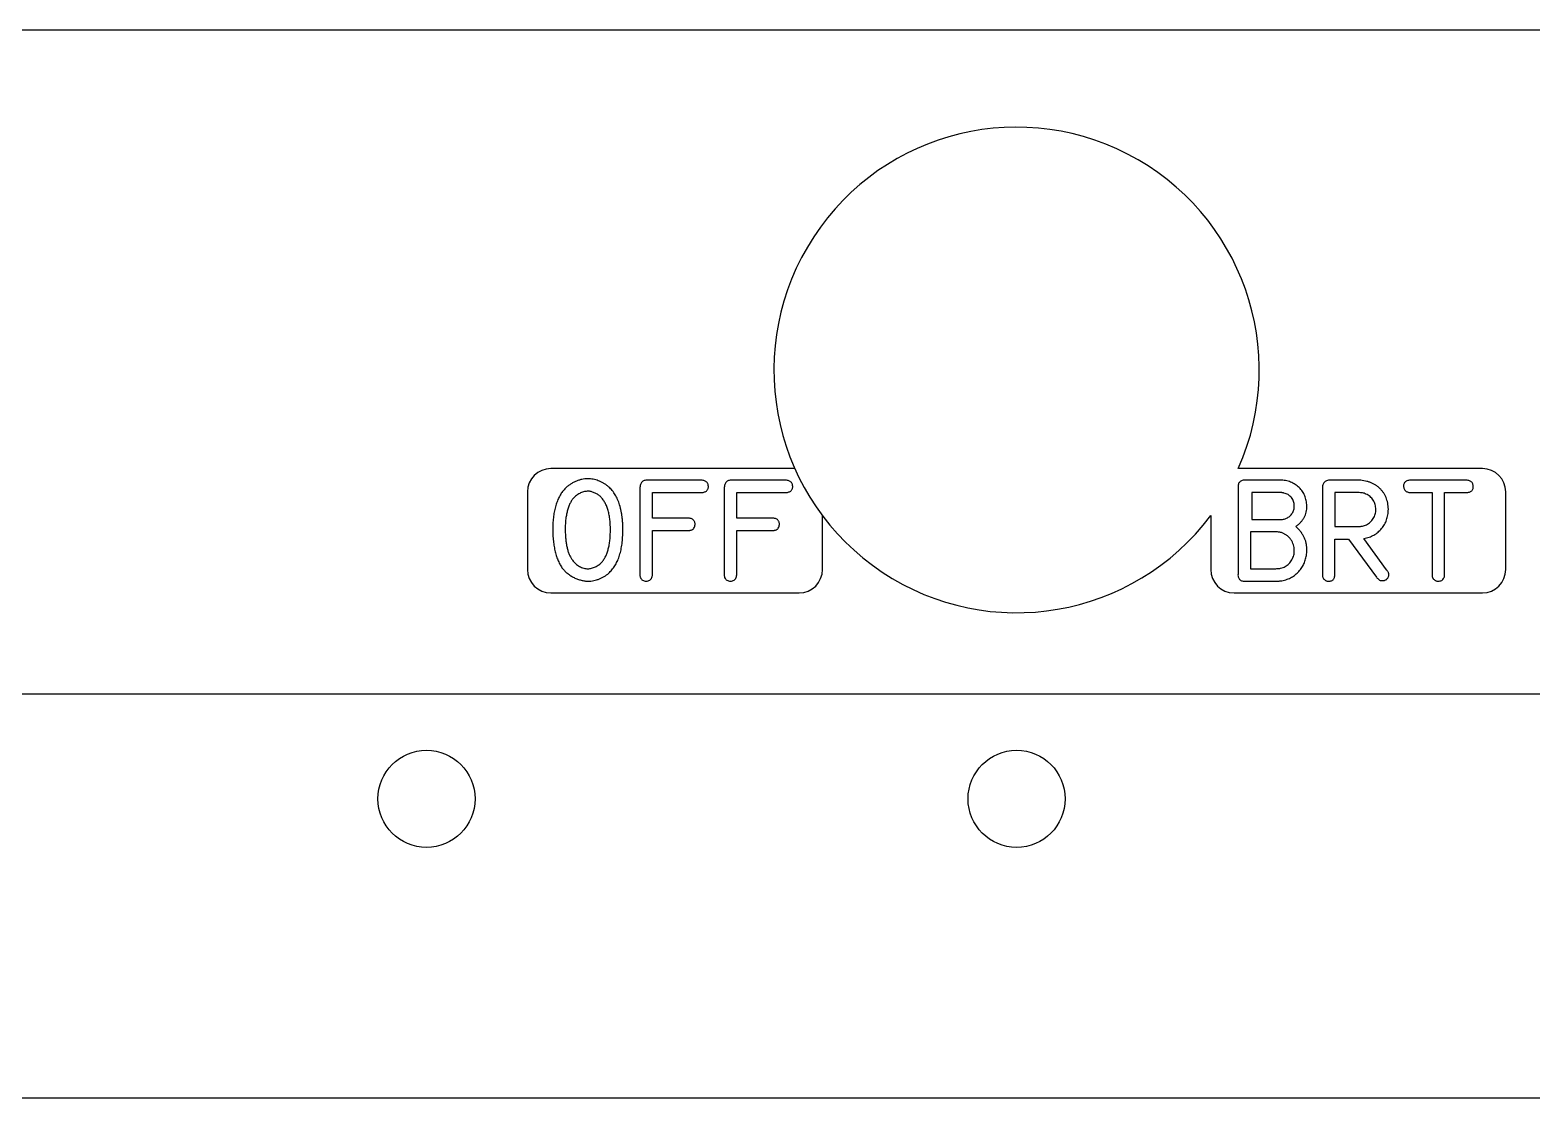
# Model space of a CAD drawing. Header units: inches. Extents: x -3.21 to 3.21, y -7.56 to -0.53.
# Drawn here: x -1.271 to 0.664, y -1.9 to -0.525 of the extents above; entities that cross this region are included whole.
import ezdxf

# ---------------------------------------------------------------- set-up
doc = ezdxf.new("R2010")
doc.units = ezdxf.units.IN
doc.header["$MEASUREMENT"] = 0

msp = doc.modelspace()

# ---------------------------------------------------------------- linework, layer by layer
at = {"color": 7, "linetype": 'Continuous', "lineweight": 25}
for p, q in [((1.6711, -0.5255), (-1.6711, -0.5255)), ((-0.2856, -1.0899), (-0.6, -1.0899)), ((0.6, -1.0899), (0.2856, -1.0899)), ((-0.63, -1.1199), (-0.63, -1.2199)), ((-0.5522, -1.103), (-0.5521, -1.103)), ((-0.5521, -1.119), (-0.5522, -1.119)), ((-0.4852, -1.1157), (-0.4851, -1.2243)), ((-0.4073, -1.1048), (-0.4737, -1.1048)), ((-0.4691, -1.1536), (-0.4691, -1.1208)), ((-0.4691, -1.1208), (-0.4073, -1.1208)), ((-0.3766, -1.1157), (-0.3765, -1.2243)), ((-0.2987, -1.1048), (-0.3651, -1.1048)), ((-0.3605, -1.1536), (-0.3605, -1.1208)), ((-0.3605, -1.1208), (-0.2987, -1.1208)), ((0.2852, -1.1147), (0.2852, -1.2246)), ((0.3392, -1.1048), (0.2952, -1.1048)), ((0.3374, -1.1208), (0.3028, -1.1208)), ((0.3028, -1.1208), (0.3028, -1.1554)), ((0.3939, -1.116), (0.394, -1.2235)), ((0.4388, -1.1048), (0.4058, -1.1048)), ((0.4395, -1.1208), (0.41, -1.1208)), ((0.41, -1.1208), (0.41, -1.1645)), ((0.5087, -1.1209), (0.5352, -1.1208)), ((0.578, -1.1048), (0.5097, -1.1048)), ((0.5352, -1.1208), (0.5352, -1.224)), ((0.5512, -1.225), (0.5512, -1.1208)), ((0.5512, -1.1208), (0.5774, -1.1208)), ((0.63, -1.2199), (0.63, -1.1199)), ((-0.4251, -1.1536), (-0.4691, -1.1536)), ((-0.3165, -1.1536), (-0.3605, -1.1536)), ((-0.25, -1.2199), (-0.25, -1.1505)), ((0.25, -1.1505), (0.25, -1.2199)), ((0.3028, -1.1554), (0.3378, -1.1554)), ((-0.4691, -1.2244), (-0.4691, -1.1697)), ((-0.4691, -1.1697), (-0.4257, -1.1697)), ((-0.3605, -1.2244), (-0.3605, -1.1697)), ((-0.3605, -1.1697), (-0.3171, -1.1697)), ((0.3331, -1.1715), (0.3014, -1.1715)), ((0.3014, -1.1715), (0.3014, -1.2188)), ((0.41, -1.1645), (0.438, -1.1645)), ((0.41, -1.1806), (0.4273, -1.1806)), ((0.41, -1.2243), (0.41, -1.1806)), ((0.4273, -1.1806), (0.4637, -1.2297)), ((0.4765, -1.2203), (0.4472, -1.18)), ((0.2954, -1.2349), (0.3315, -1.2349)), ((0.3014, -1.2188), (0.3313, -1.2188)), ((-0.6, -1.2499), (-0.28, -1.2499)), ((0.28, -1.2499), (0.6, -1.2499)), ((-2.0625, -1.38), (2.0625, -1.38)), ((-2.4875, -1.9), (2.4875, -1.9))]:
    msp.add_line(p, q, dxfattribs=at)
for centre in [(-0.76, -1.515), (0, -1.515)]:
    msp.add_circle(centre, 0.0625, dxfattribs=at)
for centre, radius, start, end in [((0, -0.963), 0.3125, 336.0321, 323.1301), ((-0.6, -1.1199), 0.03, 90, 180), ((0.6, -1.1199), 0.03, 0, 90), ((-0.6, -1.2199), 0.03, 180, 270), ((-0.28, -1.2199), 0.03, 270, 0), ((0.28, -1.2199), 0.03, 180, 270), ((0.6, -1.2199), 0.03, 270, 0)]:
    msp.add_arc(centre, radius, start, end, dxfattribs=at)
for points, knots in [([(-0.5819, -1.116), (-0.5831, -1.1175), (-0.5857, -1.1205), (-0.5888, -1.1257), (-0.5915, -1.1313), (-0.5936, -1.1376), (-0.5953, -1.1443), (-0.5965, -1.1515), (-0.5973, -1.1592), (-0.5974, -1.1645), (-0.5974, -1.1672)], [0, 0, 0, 0, 0.105705, 0.215134, 0.329018, 0.449631, 0.576639, 0.710541, 0.851416, 1, 1, 1, 1]), ([(-0.5521, -1.103), (-0.5535, -1.103), (-0.5561, -1.1032), (-0.5601, -1.1039), (-0.5641, -1.105), (-0.568, -1.1065), (-0.5719, -1.1084), (-0.5755, -1.1106), (-0.5789, -1.1131), (-0.5809, -1.1151), (-0.5819, -1.116)], [0, 0, 0, 0, 0.1189, 0.238815, 0.363412, 0.491768, 0.621792, 0.748494, 0.874822, 1, 1, 1, 1]), ([(-0.5522, -1.119), (-0.5529, -1.1191), (-0.5544, -1.1192), (-0.5567, -1.1196), (-0.5591, -1.1203), (-0.5615, -1.1213), (-0.5638, -1.1225), (-0.566, -1.1238), (-0.568, -1.1253), (-0.5692, -1.1265), (-0.5698, -1.127)], [0, 0, 0, 0, 0.113234, 0.23097, 0.35623, 0.488401, 0.62135, 0.750283, 0.876638, 1, 1, 1, 1]), ([(-0.5263, -1.1126), (-0.5273, -1.1119), (-0.5292, -1.1104), (-0.5322, -1.1085), (-0.5354, -1.1069), (-0.5387, -1.1055), (-0.542, -1.1044), (-0.5454, -1.1036), (-0.5488, -1.1031), (-0.551, -1.103), (-0.5522, -1.103)], [0, 0, 0, 0, 0.128897, 0.256024, 0.383031, 0.510763, 0.636864, 0.759967, 0.880017, 1, 1, 1, 1]), ([(-0.5365, -1.1256), (-0.5376, -1.1247), (-0.5399, -1.1228), (-0.5432, -1.1212), (-0.546, -1.1201), (-0.5481, -1.1195), (-0.5501, -1.1191), (-0.5515, -1.119), (-0.5521, -1.119)], [0, 0, 0, 0, 0.250469, 0.51191, 0.643201, 0.766782, 0.88624, 1, 1, 1, 1]), ([(-0.5071, -1.1694), (-0.5071, -1.1678), (-0.5071, -1.1645), (-0.5073, -1.1597), (-0.5077, -1.1551), (-0.5082, -1.1507), (-0.5089, -1.1465), (-0.5097, -1.1425), (-0.5107, -1.1386), (-0.5118, -1.135), (-0.5131, -1.1315), (-0.5145, -1.1282), (-0.5161, -1.1252), (-0.5178, -1.1223), (-0.5197, -1.1196), (-0.5217, -1.117), (-0.5239, -1.1147), (-0.5255, -1.1133), (-0.5263, -1.1126)], [0, 0, 0, 0, 0.080424, 0.157711, 0.231972, 0.303725, 0.372685, 0.438908, 0.502962, 0.564675, 0.624091, 0.681389, 0.737383, 0.791688, 0.84518, 0.897488, 0.948885, 1, 1, 1, 1]), ([(-0.4737, -1.1048), (-0.4746, -1.1047), (-0.4763, -1.1046), (-0.4786, -1.105), (-0.4807, -1.1057), (-0.4824, -1.1069), (-0.4837, -1.1086), (-0.4846, -1.1106), (-0.4851, -1.113), (-0.4851, -1.1148), (-0.4852, -1.1157)], [0, 0, 0, 0, 0.145923, 0.274015, 0.386439, 0.493493, 0.603026, 0.718993, 0.850301, 1, 1, 1, 1]), ([(-0.397, -1.1128), (-0.397, -1.1122), (-0.3971, -1.111), (-0.3976, -1.1094), (-0.3985, -1.108), (-0.3996, -1.1068), (-0.4011, -1.1059), (-0.4029, -1.1053), (-0.405, -1.1049), (-0.4065, -1.1048), (-0.4073, -1.1048)], [0, 0, 0, 0, 0.124723, 0.238759, 0.348369, 0.45629, 0.57015, 0.695658, 0.839338, 1, 1, 1, 1]), ([(-0.4073, -1.1208), (-0.4065, -1.1208), (-0.405, -1.1208), (-0.4029, -1.1204), (-0.4011, -1.1198), (-0.3995, -1.1189), (-0.3984, -1.1178), (-0.3976, -1.1163), (-0.397, -1.1147), (-0.397, -1.1135), (-0.397, -1.1128)], [0, 0, 0, 0, 0.160822, 0.303607, 0.430121, 0.544897, 0.652145, 0.759141, 0.872467, 1, 1, 1, 1]), ([(-0.3651, -1.1048), (-0.366, -1.1047), (-0.3677, -1.1046), (-0.37, -1.105), (-0.3721, -1.1057), (-0.3737, -1.1069), (-0.375, -1.1086), (-0.376, -1.1106), (-0.3765, -1.113), (-0.3765, -1.1148), (-0.3766, -1.1157)], [0, 0, 0, 0, 0.145923, 0.274015, 0.386439, 0.493493, 0.603026, 0.718993, 0.850301, 1, 1, 1, 1]), ([(-0.2883, -1.1128), (-0.2884, -1.1122), (-0.2885, -1.111), (-0.289, -1.1094), (-0.2898, -1.108), (-0.291, -1.1068), (-0.2925, -1.1059), (-0.2943, -1.1053), (-0.2964, -1.1049), (-0.2979, -1.1048), (-0.2987, -1.1048)], [0, 0, 0, 0, 0.124723, 0.238759, 0.348369, 0.45629, 0.57015, 0.695658, 0.839338, 1, 1, 1, 1]), ([(-0.2987, -1.1208), (-0.2979, -1.1208), (-0.2964, -1.1208), (-0.2943, -1.1204), (-0.2924, -1.1198), (-0.2909, -1.1189), (-0.2897, -1.1178), (-0.289, -1.1163), (-0.2884, -1.1147), (-0.2884, -1.1135), (-0.2883, -1.1128)], [0, 0, 0, 0, 0.160822, 0.303607, 0.430121, 0.544897, 0.652145, 0.759141, 0.872467, 1, 1, 1, 1]), ([(0.2952, -1.1048), (0.2944, -1.1048), (0.2928, -1.1048), (0.2907, -1.1052), (0.2889, -1.1059), (0.2874, -1.107), (0.2863, -1.1084), (0.2855, -1.1102), (0.2852, -1.1123), (0.2852, -1.1139), (0.2852, -1.1147)], [0, 0, 0, 0, 0.148383, 0.278061, 0.393824, 0.500926, 0.609061, 0.723923, 0.853601, 1, 1, 1, 1]), ([(0.3443, -1.1214), (0.3438, -1.1213), (0.3429, -1.121), (0.3414, -1.1209), (0.3396, -1.1209), (0.3382, -1.1208), (0.3374, -1.1208)], [0, 0, 0, 0, 0.206997, 0.409555, 0.659984, 1, 1, 1, 1]), ([(0.3738, -1.1381), (0.3737, -1.1369), (0.3736, -1.1346), (0.3731, -1.1312), (0.3723, -1.128), (0.3712, -1.1249), (0.3698, -1.122), (0.3681, -1.1193), (0.3662, -1.1167), (0.3639, -1.1143), (0.3614, -1.1122), (0.3588, -1.1103), (0.3559, -1.1086), (0.3529, -1.1073), (0.3497, -1.1062), (0.3463, -1.1054), (0.3428, -1.105), (0.3404, -1.1048), (0.3392, -1.1048)], [0, 0, 0, 0, 0.0656672, 0.1292712, 0.1907949, 0.2514776, 0.3112794, 0.3708286, 0.430761, 0.492448, 0.5542435, 0.6152475, 0.6760773, 0.7375715, 0.800409, 0.8645007, 0.9311682, 1, 1, 1, 1]), ([(0.3577, -1.1381), (0.3577, -1.137), (0.3576, -1.1351), (0.3568, -1.1323), (0.3557, -1.1296), (0.354, -1.1273), (0.352, -1.1252), (0.3497, -1.1234), (0.3471, -1.1222), (0.3452, -1.1217), (0.3443, -1.1214)], [0, 0, 0, 0, 0.129927, 0.253758, 0.376774, 0.501445, 0.625854, 0.748966, 0.871319, 1, 1, 1, 1]), ([(0.4058, -1.1048), (0.4048, -1.1048), (0.4029, -1.1048), (0.4004, -1.1052), (0.3982, -1.106), (0.3964, -1.1073), (0.3951, -1.1089), (0.3943, -1.111), (0.3939, -1.1134), (0.3939, -1.1151), (0.3939, -1.116)], [0, 0, 0, 0, 0.15384, 0.286948, 0.403942, 0.512601, 0.619501, 0.731605, 0.857209, 1, 1, 1, 1]), ([(0.4788, -1.1423), (0.4787, -1.1409), (0.4786, -1.1382), (0.478, -1.1343), (0.4771, -1.1306), (0.4759, -1.1271), (0.4743, -1.1238), (0.4724, -1.1208), (0.4702, -1.1179), (0.4676, -1.1152), (0.4648, -1.1128), (0.4617, -1.1107), (0.4584, -1.1089), (0.4549, -1.1075), (0.4512, -1.1063), (0.4473, -1.1055), (0.4431, -1.1049), (0.4403, -1.1048), (0.4388, -1.1048)], [0, 0, 0, 0, 0.066973, 0.130798, 0.192516, 0.252737, 0.311919, 0.370508, 0.42962, 0.489933, 0.550435, 0.610788, 0.671641, 0.733202, 0.796041, 0.861499, 0.929372, 1, 1, 1, 1]), ([(0.45, -1.1227), (0.4493, -1.1224), (0.4478, -1.1217), (0.4454, -1.1211), (0.4426, -1.1209), (0.4406, -1.1209), (0.4395, -1.1208)], [0, 0, 0, 0, 0.217863, 0.434298, 0.685019, 1, 1, 1, 1]), ([(0.5097, -1.1048), (0.5088, -1.1048), (0.5071, -1.1048), (0.5048, -1.1052), (0.5028, -1.1057), (0.5011, -1.1066), (0.4998, -1.1077), (0.4989, -1.1091), (0.4984, -1.1107), (0.4984, -1.1119), (0.4984, -1.1125)], [0, 0, 0, 0, 0.1740471, 0.3237771, 0.4555773, 0.5693093, 0.6753455, 0.7768849, 0.8824293, 1, 1, 1, 1]), ([(0.4984, -1.1125), (0.4984, -1.1132), (0.4985, -1.1144), (0.499, -1.1161), (0.4998, -1.1176), (0.501, -1.1188), (0.5025, -1.1198), (0.5043, -1.1204), (0.5064, -1.1208), (0.5079, -1.1208), (0.5087, -1.1209)], [0, 0, 0, 0, 0.129367, 0.244583, 0.353255, 0.461557, 0.575019, 0.700289, 0.84096, 1, 1, 1, 1]), ([(0.5774, -1.1208), (0.5783, -1.1208), (0.5798, -1.1208), (0.5821, -1.1205), (0.584, -1.1199), (0.5855, -1.119), (0.5867, -1.1179), (0.5876, -1.1165), (0.5881, -1.1149), (0.5881, -1.1137), (0.5882, -1.1131)], [0, 0, 0, 0, 0.168067, 0.313873, 0.443459, 0.557405, 0.664641, 0.767971, 0.878026, 1, 1, 1, 1]), ([(0.5882, -1.1131), (0.5881, -1.1125), (0.5881, -1.1112), (0.5875, -1.1095), (0.5868, -1.108), (0.5856, -1.1068), (0.5841, -1.1059), (0.5823, -1.1053), (0.5803, -1.1049), (0.5788, -1.1048), (0.578, -1.1048)], [0, 0, 0, 0, 0.130829, 0.247349, 0.357249, 0.465448, 0.577582, 0.702496, 0.841047, 1, 1, 1, 1]), ([(-0.5698, -1.127), (-0.5707, -1.1281), (-0.5726, -1.1302), (-0.5749, -1.134), (-0.5768, -1.1384), (-0.5784, -1.1434), (-0.5797, -1.1488), (-0.5807, -1.1547), (-0.5812, -1.161), (-0.5813, -1.1654), (-0.5813, -1.1676)], [0, 0, 0, 0, 0.0959616, 0.1984132, 0.3093339, 0.4302202, 0.5596783, 0.697123, 0.8438749, 1, 1, 1, 1]), ([(-0.5232, -1.1684), (-0.5232, -1.166), (-0.5232, -1.1613), (-0.5239, -1.1546), (-0.5249, -1.1484), (-0.5263, -1.1427), (-0.5282, -1.1376), (-0.5305, -1.133), (-0.5332, -1.129), (-0.5354, -1.1267), (-0.5365, -1.1256)], [0, 0, 0, 0, 0.158526, 0.305347, 0.441073, 0.567265, 0.685246, 0.79486, 0.899135, 1, 1, 1, 1]), ([(0.3478, -1.1538), (0.3485, -1.1534), (0.35, -1.1526), (0.3519, -1.1511), (0.3536, -1.1493), (0.3551, -1.1474), (0.3562, -1.1452), (0.3571, -1.1429), (0.3576, -1.1405), (0.3577, -1.1389), (0.3577, -1.1381)], [0, 0, 0, 0, 0.127943, 0.252589, 0.376028, 0.500975, 0.625554, 0.748816, 0.872751, 1, 1, 1, 1]), ([(0.3597, -1.1644), (0.3608, -1.1635), (0.363, -1.1619), (0.3659, -1.1591), (0.3684, -1.156), (0.3704, -1.1528), (0.372, -1.1494), (0.373, -1.1458), (0.3737, -1.142), (0.3738, -1.1394), (0.3738, -1.1381)], [0, 0, 0, 0, 0.135811, 0.265483, 0.389379, 0.51051, 0.62995, 0.749404, 0.87281, 1, 1, 1, 1]), ([(0.4627, -1.1425), (0.4627, -1.1414), (0.4625, -1.1393), (0.4619, -1.1363), (0.4608, -1.1334), (0.4593, -1.1306), (0.4574, -1.1282), (0.4552, -1.1259), (0.4528, -1.1241), (0.4509, -1.1231), (0.45, -1.1227)], [0, 0, 0, 0, 0.127984, 0.252645, 0.375966, 0.50187, 0.627164, 0.750396, 0.874096, 1, 1, 1, 1]), ([(-0.4141, -1.1618), (-0.4142, -1.1611), (-0.4142, -1.1599), (-0.4147, -1.1582), (-0.4155, -1.1567), (-0.4168, -1.1555), (-0.4184, -1.1546), (-0.4203, -1.154), (-0.4226, -1.1537), (-0.4242, -1.1536), (-0.4251, -1.1536)], [0, 0, 0, 0, 0.124678, 0.235438, 0.340623, 0.446501, 0.558822, 0.687748, 0.833953, 1, 1, 1, 1]), ([(-0.3055, -1.1618), (-0.3055, -1.1611), (-0.3056, -1.1599), (-0.306, -1.1582), (-0.3069, -1.1567), (-0.3081, -1.1555), (-0.3097, -1.1546), (-0.3117, -1.154), (-0.314, -1.1537), (-0.3156, -1.1536), (-0.3165, -1.1536)], [0, 0, 0, 0, 0.124678, 0.235438, 0.340623, 0.446501, 0.558822, 0.687748, 0.833953, 1, 1, 1, 1]), ([(0.3378, -1.1554), (0.3389, -1.1554), (0.3409, -1.1554), (0.3436, -1.1552), (0.3458, -1.1546), (0.3471, -1.154), (0.3478, -1.1538)], [0, 0, 0, 0, 0.329037, 0.5818, 0.795659, 1, 1, 1, 1]), ([(0.4472, -1.18), (0.4484, -1.1797), (0.4507, -1.1793), (0.454, -1.1782), (0.4572, -1.177), (0.4602, -1.1755), (0.4629, -1.1738), (0.4655, -1.1718), (0.468, -1.1696), (0.4702, -1.1672), (0.4721, -1.1646), (0.4739, -1.1619), (0.4754, -1.1589), (0.4766, -1.1559), (0.4775, -1.1527), (0.4782, -1.1493), (0.4787, -1.1459), (0.4787, -1.1435), (0.4788, -1.1423)], [0, 0, 0, 0, 0.066714, 0.131686, 0.194568, 0.256276, 0.316622, 0.377186, 0.437587, 0.498732, 0.559614, 0.620242, 0.681007, 0.741738, 0.803735, 0.867258, 0.932516, 1, 1, 1, 1]), ([(0.4506, -1.1623), (0.4515, -1.1618), (0.4533, -1.1608), (0.4556, -1.1589), (0.4577, -1.1567), (0.4595, -1.1542), (0.4609, -1.1515), (0.4619, -1.1486), (0.4626, -1.1456), (0.4627, -1.1435), (0.4627, -1.1425)], [0, 0, 0, 0, 0.125878, 0.249166, 0.370965, 0.496055, 0.621161, 0.745092, 0.870219, 1, 1, 1, 1]), ([(-0.5974, -1.1672), (-0.5974, -1.17), (-0.5973, -1.1753), (-0.5967, -1.183), (-0.5957, -1.1902), (-0.5944, -1.1969), (-0.5926, -1.2031), (-0.5904, -1.2088), (-0.5879, -1.214), (-0.5858, -1.2171), (-0.5847, -1.2186)], [0, 0, 0, 0, 0.153124, 0.297158, 0.432037, 0.559346, 0.678717, 0.790963, 0.898004, 1, 1, 1, 1]), ([(-0.5813, -1.1676), (-0.5813, -1.1698), (-0.5812, -1.1741), (-0.5808, -1.1803), (-0.5801, -1.186), (-0.5791, -1.1912), (-0.5779, -1.196), (-0.5762, -1.2003), (-0.5743, -1.2043), (-0.5727, -1.2067), (-0.5719, -1.2078)], [0, 0, 0, 0, 0.159126, 0.307102, 0.442974, 0.568572, 0.685342, 0.795643, 0.899956, 1, 1, 1, 1]), ([(-0.5341, -1.2102), (-0.5332, -1.2091), (-0.5314, -1.2067), (-0.5291, -1.2027), (-0.5273, -1.1983), (-0.5258, -1.1933), (-0.5246, -1.1879), (-0.5237, -1.1819), (-0.5233, -1.1754), (-0.5232, -1.1708), (-0.5232, -1.1684)], [0, 0, 0, 0, 0.098603, 0.202113, 0.311442, 0.427783, 0.553323, 0.690136, 0.838826, 1, 1, 1, 1]), ([(-0.5243, -1.2237), (-0.523, -1.2222), (-0.5201, -1.2192), (-0.5166, -1.2139), (-0.5136, -1.208), (-0.5112, -1.2014), (-0.5093, -1.1943), (-0.5081, -1.1866), (-0.5072, -1.1782), (-0.5072, -1.1724), (-0.5071, -1.1694)], [0, 0, 0, 0, 0.104917, 0.212948, 0.325254, 0.443443, 0.569143, 0.703178, 0.846557, 1, 1, 1, 1]), ([(-0.4257, -1.1697), (-0.4249, -1.1697), (-0.4235, -1.1697), (-0.4217, -1.1696), (-0.4203, -1.1694), (-0.4196, -1.1692), (-0.4192, -1.1691)], [0, 0, 0, 0, 0.3775359, 0.6442928, 0.8380723, 1, 1, 1, 1]), ([(-0.4192, -1.1691), (-0.4185, -1.1688), (-0.4171, -1.1682), (-0.4154, -1.1665), (-0.4144, -1.1643), (-0.4142, -1.1626), (-0.4141, -1.1618)], [0, 0, 0, 0, 0.2545442, 0.4913722, 0.7300477, 1, 1, 1, 1]), ([(-0.3171, -1.1697), (-0.3162, -1.1697), (-0.3149, -1.1697), (-0.313, -1.1696), (-0.3117, -1.1694), (-0.311, -1.1692), (-0.3106, -1.1691)], [0, 0, 0, 0, 0.377536, 0.644293, 0.838072, 1, 1, 1, 1]), ([(-0.3106, -1.1691), (-0.3099, -1.1688), (-0.3084, -1.1682), (-0.3068, -1.1665), (-0.3058, -1.1643), (-0.3056, -1.1626), (-0.3055, -1.1618)], [0, 0, 0, 0, 0.254544, 0.491372, 0.730048, 1, 1, 1, 1]), ([(0.3419, -1.1727), (0.3413, -1.1725), (0.3401, -1.1721), (0.3381, -1.1717), (0.3358, -1.1715), (0.3341, -1.1715), (0.3331, -1.1715)], [0, 0, 0, 0, 0.223184, 0.436078, 0.677355, 1, 1, 1, 1]), ([(0.3577, -1.1953), (0.3577, -1.194), (0.3575, -1.1916), (0.3566, -1.1879), (0.3553, -1.1845), (0.3533, -1.1814), (0.351, -1.1784), (0.3483, -1.176), (0.3453, -1.1741), (0.343, -1.1732), (0.3419, -1.1727)], [0, 0, 0, 0, 0.127816, 0.252799, 0.377875, 0.505136, 0.631424, 0.754432, 0.875955, 1, 1, 1, 1]), ([(0.3738, -1.1951), (0.3738, -1.1936), (0.3737, -1.1907), (0.3731, -1.1865), (0.3721, -1.1825), (0.3706, -1.1787), (0.3686, -1.175), (0.3661, -1.1714), (0.3631, -1.1678), (0.3609, -1.1655), (0.3597, -1.1644)], [0, 0, 0, 0, 0.126502, 0.247629, 0.365751, 0.481467, 0.59963, 0.724371, 0.857897, 1, 1, 1, 1]), ([(0.438, -1.1645), (0.4388, -1.1645), (0.4402, -1.1645), (0.4422, -1.1644), (0.4439, -1.1643), (0.4458, -1.164), (0.4481, -1.1635), (0.4498, -1.1627), (0.4506, -1.1623)], [0, 0, 0, 0, 0.171425, 0.32541, 0.459923, 0.575238, 0.788455, 1, 1, 1, 1]), ([(0.346, -1.216), (0.3469, -1.2155), (0.3486, -1.2143), (0.3509, -1.2122), (0.3529, -1.2099), (0.3545, -1.2072), (0.3559, -1.2044), (0.357, -1.2015), (0.3576, -1.1984), (0.3577, -1.1963), (0.3577, -1.1953)], [0, 0, 0, 0, 0.1249597, 0.2481467, 0.3716484, 0.4975365, 0.6242033, 0.7493854, 0.873415, 1, 1, 1, 1]), ([(0.3468, -1.233), (0.3478, -1.2326), (0.3498, -1.2319), (0.3527, -1.2306), (0.3554, -1.2291), (0.3579, -1.2274), (0.3603, -1.2255), (0.3625, -1.2234), (0.3646, -1.2212), (0.3665, -1.2187), (0.3682, -1.2162), (0.3696, -1.2135), (0.3709, -1.2107), (0.3719, -1.2078), (0.3727, -1.2047), (0.3733, -1.2016), (0.3737, -1.1984), (0.3738, -1.1962), (0.3738, -1.1951)], [0, 0, 0, 0, 0.064827, 0.12781, 0.190041, 0.251426, 0.31205, 0.372678, 0.433337, 0.495205, 0.557063, 0.619022, 0.679985, 0.742095, 0.804314, 0.868424, 0.932975, 1, 1, 1, 1]), ([(-0.5847, -1.2186), (-0.5837, -1.2198), (-0.5817, -1.2221), (-0.5782, -1.2251), (-0.5742, -1.2279), (-0.5699, -1.2303), (-0.5655, -1.2323), (-0.5609, -1.2337), (-0.5563, -1.2347), (-0.5533, -1.2348), (-0.5518, -1.2349)], [0, 0, 0, 0, 0.121113, 0.243963, 0.369981, 0.501105, 0.632263, 0.757497, 0.880131, 1, 1, 1, 1]), ([(-0.5719, -1.2078), (-0.5713, -1.2086), (-0.5701, -1.2102), (-0.5679, -1.2124), (-0.5655, -1.2143), (-0.563, -1.2158), (-0.5603, -1.2172), (-0.5576, -1.218), (-0.5549, -1.2187), (-0.5531, -1.2188), (-0.5522, -1.2188)], [0, 0, 0, 0, 0.130585, 0.259601, 0.387732, 0.517475, 0.645012, 0.766137, 0.883696, 1, 1, 1, 1]), ([(-0.5522, -1.2188), (-0.5514, -1.2188), (-0.5498, -1.2187), (-0.5474, -1.2182), (-0.5449, -1.2174), (-0.5425, -1.2164), (-0.5402, -1.2152), (-0.538, -1.2137), (-0.5359, -1.2121), (-0.5347, -1.2108), (-0.5341, -1.2102)], [0, 0, 0, 0, 0.11493, 0.234385, 0.357558, 0.486319, 0.61793, 0.7474, 0.874017, 1, 1, 1, 1]), ([(0.3313, -1.2188), (0.3322, -1.2188), (0.3338, -1.2188), (0.3361, -1.2187), (0.3381, -1.2185), (0.3405, -1.2181), (0.3431, -1.2174), (0.3451, -1.2165), (0.346, -1.216)], [0, 0, 0, 0, 0.168545, 0.320411, 0.455875, 0.575326, 0.792943, 1, 1, 1, 1]), ([(-0.5518, -1.2349), (-0.5506, -1.2348), (-0.5481, -1.2348), (-0.5445, -1.2341), (-0.5408, -1.2332), (-0.5372, -1.2319), (-0.5337, -1.2303), (-0.5303, -1.2284), (-0.5272, -1.2263), (-0.5253, -1.2246), (-0.5243, -1.2237)], [0, 0, 0, 0, 0.118981, 0.240318, 0.364646, 0.49276, 0.622125, 0.749523, 0.874592, 1, 1, 1, 1]), ([(-0.4851, -1.2243), (-0.4851, -1.2251), (-0.4852, -1.2264), (-0.4851, -1.228), (-0.4849, -1.2292), (-0.4847, -1.2299), (-0.4846, -1.2303)], [0, 0, 0, 0, 0.383777, 0.632586, 0.813059, 1, 1, 1, 1]), ([(-0.4846, -1.2303), (-0.4842, -1.231), (-0.4834, -1.2323), (-0.4817, -1.2337), (-0.4795, -1.2347), (-0.478, -1.2348), (-0.4771, -1.2349)], [0, 0, 0, 0, 0.2509025, 0.4868902, 0.7293293, 1, 1, 1, 1]), ([(-0.4771, -1.2349), (-0.4763, -1.2348), (-0.4746, -1.2347), (-0.4727, -1.2338), (-0.4714, -1.2327), (-0.4706, -1.2319), (-0.4701, -1.2308), (-0.4698, -1.2301), (-0.4697, -1.2297)], [0, 0, 0, 0, 0.260653, 0.512239, 0.635801, 0.756856, 0.8762, 1, 1, 1, 1]), ([(-0.4697, -1.2297), (-0.4695, -1.2294), (-0.4693, -1.2288), (-0.4691, -1.2276), (-0.4691, -1.2262), (-0.4691, -1.225), (-0.4691, -1.2244)], [0, 0, 0, 0, 0.188152, 0.36832, 0.619021, 1, 1, 1, 1]), ([(-0.3765, -1.2243), (-0.3765, -1.2251), (-0.3765, -1.2264), (-0.3765, -1.228), (-0.3763, -1.2292), (-0.3761, -1.2299), (-0.376, -1.2303)], [0, 0, 0, 0, 0.383777, 0.632586, 0.813059, 1, 1, 1, 1]), ([(-0.376, -1.2303), (-0.3756, -1.231), (-0.3748, -1.2323), (-0.3731, -1.2337), (-0.3709, -1.2347), (-0.3694, -1.2348), (-0.3685, -1.2349)], [0, 0, 0, 0, 0.2509025, 0.4868902, 0.7293293, 1, 1, 1, 1]), ([(-0.3685, -1.2349), (-0.3677, -1.2348), (-0.366, -1.2347), (-0.3641, -1.2338), (-0.3628, -1.2327), (-0.362, -1.2319), (-0.3614, -1.2308), (-0.3612, -1.2301), (-0.3611, -1.2297)], [0, 0, 0, 0, 0.260653, 0.512239, 0.635801, 0.756856, 0.8762, 1, 1, 1, 1]), ([(-0.3611, -1.2297), (-0.3609, -1.2294), (-0.3607, -1.2288), (-0.3605, -1.2276), (-0.3605, -1.2262), (-0.3605, -1.225), (-0.3605, -1.2244)], [0, 0, 0, 0, 0.188152, 0.36832, 0.619021, 1, 1, 1, 1]), ([(0.2852, -1.2246), (0.2852, -1.2255), (0.285, -1.2271), (0.2854, -1.2293), (0.2861, -1.2312), (0.2872, -1.2327), (0.2887, -1.2339), (0.2906, -1.2346), (0.2929, -1.235), (0.2945, -1.2349), (0.2954, -1.2349)], [0, 0, 0, 0, 0.149106, 0.278762, 0.391647, 0.498437, 0.603918, 0.718935, 0.848851, 1, 1, 1, 1]), ([(0.3315, -1.2349), (0.3324, -1.2349), (0.334, -1.2349), (0.3362, -1.2348), (0.3382, -1.2347), (0.3406, -1.2345), (0.3434, -1.234), (0.3456, -1.2333), (0.3468, -1.233)], [0, 0, 0, 0, 0.161807, 0.306803, 0.437227, 0.55147, 0.769484, 1, 1, 1, 1]), ([(0.394, -1.2235), (0.3939, -1.2243), (0.3939, -1.2256), (0.3939, -1.2272), (0.394, -1.2282), (0.3941, -1.2287), (0.3941, -1.229)], [0, 0, 0, 0, 0.428028, 0.697539, 0.863684, 1, 1, 1, 1]), ([(0.3941, -1.229), (0.3942, -1.2294), (0.3944, -1.2303), (0.3951, -1.2314), (0.3958, -1.2325), (0.3969, -1.2333), (0.398, -1.234), (0.3993, -1.2345), (0.4006, -1.2348), (0.4016, -1.2349), (0.4021, -1.2349)], [0, 0, 0, 0, 0.123486, 0.242589, 0.362825, 0.484354, 0.610953, 0.735309, 0.865134, 1, 1, 1, 1]), ([(0.4021, -1.2349), (0.4027, -1.2349), (0.4039, -1.2349), (0.4056, -1.2344), (0.407, -1.2336), (0.4081, -1.2324), (0.409, -1.2309), (0.4096, -1.229), (0.41, -1.2268), (0.41, -1.2252), (0.41, -1.2243)], [0, 0, 0, 0, 0.124646, 0.23419, 0.339077, 0.444245, 0.558359, 0.685896, 0.832567, 1, 1, 1, 1]), ([(0.4637, -1.2297), (0.464, -1.2302), (0.4645, -1.2309), (0.4655, -1.2319), (0.4663, -1.2327), (0.4674, -1.2336), (0.4691, -1.2342), (0.4704, -1.2342), (0.4711, -1.2342)], [0, 0, 0, 0, 0.167856, 0.314748, 0.444139, 0.555043, 0.763862, 1, 1, 1, 1]), ([(0.4711, -1.2342), (0.4717, -1.2342), (0.4728, -1.2341), (0.4744, -1.2337), (0.4758, -1.233), (0.477, -1.2321), (0.478, -1.2309), (0.4788, -1.2296), (0.4793, -1.2281), (0.4793, -1.227), (0.4794, -1.2265)], [0, 0, 0, 0, 0.135725, 0.26129, 0.384102, 0.506106, 0.628917, 0.747851, 0.870992, 1, 1, 1, 1]), ([(0.4773, -1.2212), (0.4771, -1.2211), (0.4768, -1.2208), (0.4766, -1.2204), (0.4765, -1.2203)], [0, 0, 0, 0, 0.617839, 1, 1, 1, 1]), ([(0.4794, -1.2265), (0.4794, -1.226), (0.4793, -1.2251), (0.4789, -1.2238), (0.4782, -1.2225), (0.4776, -1.2217), (0.4773, -1.2212)], [0, 0, 0, 0, 0.226314, 0.465329, 0.719634, 1, 1, 1, 1]), ([(0.5352, -1.224), (0.5351, -1.2247), (0.5351, -1.2259), (0.5351, -1.2273), (0.5352, -1.2284), (0.5353, -1.229), (0.5353, -1.2293)], [0, 0, 0, 0, 0.401467, 0.649783, 0.824414, 1, 1, 1, 1]), ([(0.5353, -1.2293), (0.5354, -1.2297), (0.5357, -1.2305), (0.5363, -1.2316), (0.5371, -1.2325), (0.5382, -1.2333), (0.5393, -1.234), (0.5405, -1.2345), (0.5418, -1.2348), (0.5427, -1.2349), (0.5432, -1.2349)], [0, 0, 0, 0, 0.120075, 0.238469, 0.3575, 0.484643, 0.612941, 0.740114, 0.867525, 1, 1, 1, 1]), ([(0.5432, -1.2349), (0.544, -1.2348), (0.5455, -1.2347), (0.5475, -1.2339), (0.5493, -1.2326), (0.55, -1.2313), (0.5504, -1.2307)], [0, 0, 0, 0, 0.271625, 0.513707, 0.751405, 1, 1, 1, 1]), ([(0.5504, -1.2307), (0.5506, -1.2304), (0.5508, -1.2297), (0.5511, -1.2285), (0.5512, -1.2269), (0.5512, -1.2257), (0.5512, -1.225)], [0, 0, 0, 0, 0.180688, 0.369676, 0.62249, 1, 1, 1, 1])]:
    msp.add_open_spline(points, degree=3, knots=knots, dxfattribs=at)

doc.saveas('drawing.dxf')
